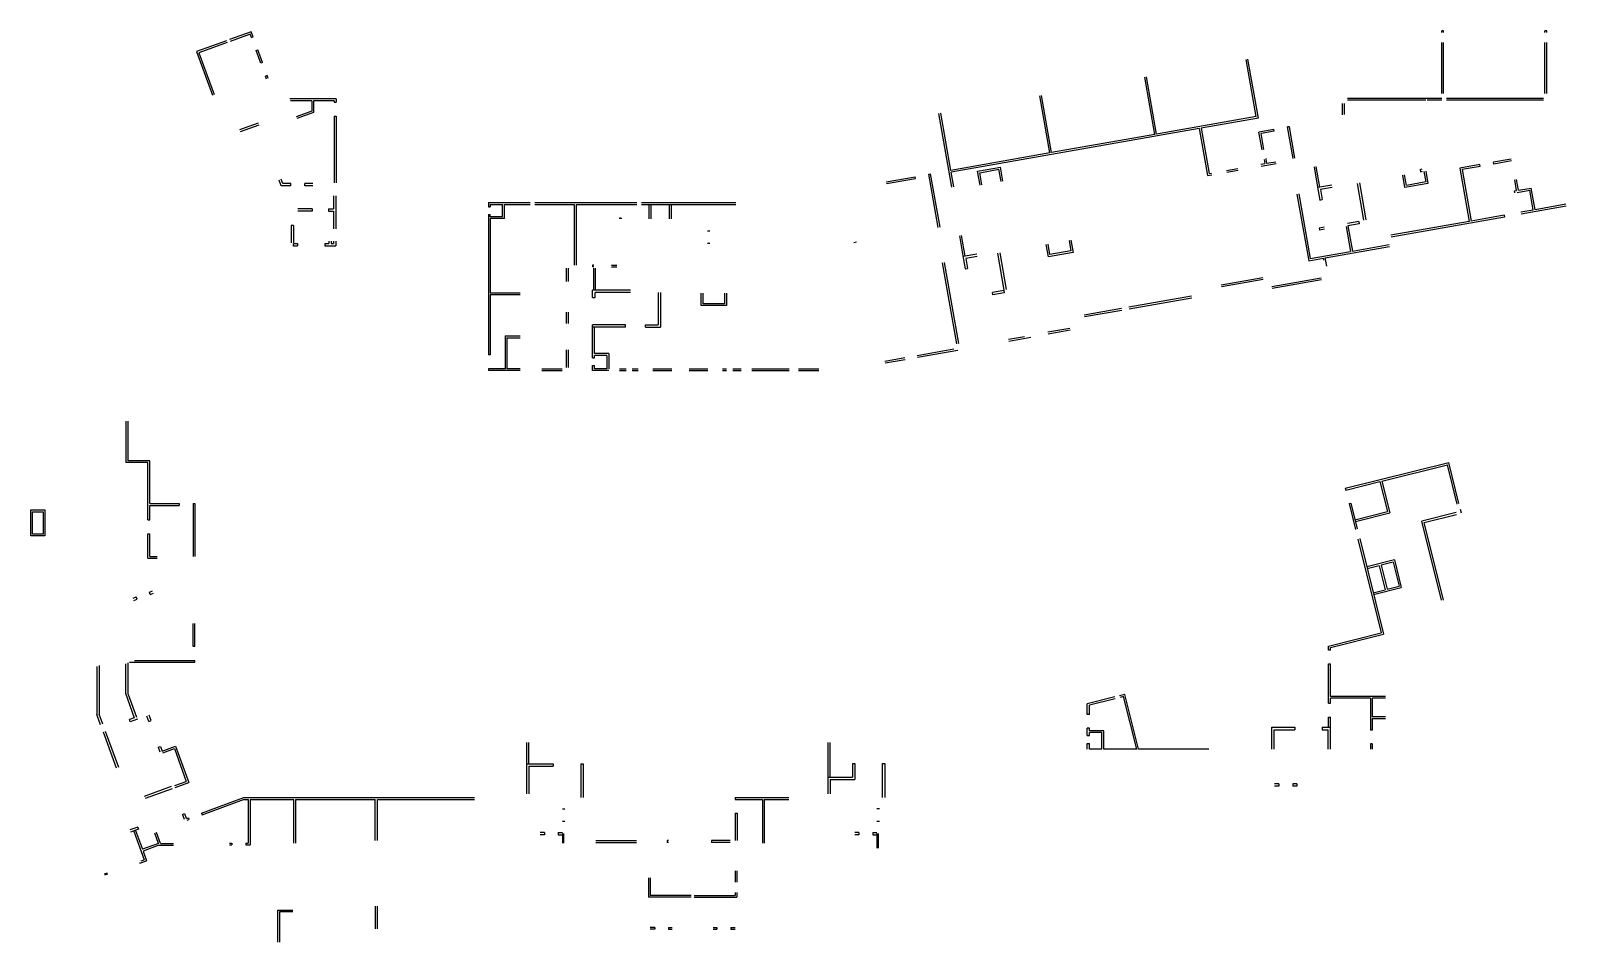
# Model space of a CAD drawing. Header units: metres. Extents: x -681087 to 1033303, y 74272 to 2630761.
# Drawn here: x 796978 to 920809, y 246342 to 319797 of the extents above; entities that cross this region are included whole.
import ezdxf

# ---------------------------------------------------------------- set-up
doc = ezdxf.new("R2010")
doc.units = ezdxf.units.M
for name, color, linetype in [('SKELETON_CLEAN', 7, 'Continuous'), ('SKELETON_ISOLATED', 1, 'Continuous'), ('SKELETON_ORIGINAL', 8, 'Continuous')]:
    doc.layers.add(name, color=color, linetype=linetype)

msp = doc.modelspace()

# ---------------------------------------------------------------- linework, layer by layer
at = {"layer": 'SKELETON_CLEAN'}
for p, q in [((814762, 319722), (812998, 319080)), ((814672, 319530), (813050, 318939)), ((814775, 319248), (814672, 319530)), ((814916, 319299), (814762, 319722)), ((910761, 319642), (910761, 319797)), ((910911, 319797), (910761, 319797)), ((910911, 319642), (910911, 319797)), ((919086, 319642), (919086, 319797)), ((919236, 319797), (919086, 319797)), ((919236, 319642), (919236, 319797)), ((812763, 318995), (810345, 318115)), ((812815, 318854), (810538, 318025)), ((814775, 319248), (814916, 319299)), ((815158, 318196), (815299, 318247)), ((815668, 317232), (815299, 318247)), ((810345, 318115), (811625, 314600)), ((810538, 318025), (811766, 314651)), ((815527, 317181), (815158, 318196)), ((815668, 317232), (815527, 317181)), ((895804, 312885), (894993, 317484)), ((895977, 312763), (895140, 317510)), ((816051, 316179), (815910, 316128)), ((815996, 315893), (815910, 316128)), ((816137, 315945), (816051, 316179)), ((887625, 311443), (886814, 316044)), ((887773, 311469), (886962, 316070)), ((879156, 309949), (878345, 314549)), ((879303, 309975), (878492, 314575)), ((821603, 314299), (817862, 314299)), ((819640, 314149), (817917, 314149)), ((819640, 313314), (818387, 312858)), ((819640, 314149), (819640, 313314)), ((821453, 314149), (819790, 314149)), ((819790, 314149), (819790, 313209)), ((821453, 314149), (821453, 314029)), ((821453, 314029), (821603, 314029)), ((821603, 314299), (821603, 314029)), ((819790, 313209), (818438, 312717)), ((821453, 312909), (821453, 307532)), ((821453, 312909), (821603, 312909)), ((821603, 312909), (821603, 307532)), ((870343, 313138), (870364, 313142)), ((871175, 308542), (870364, 313142)), ((895804, 312885), (887773, 311469)), ((895977, 312763), (891359, 311949)), ((898475, 312066), (898328, 312040)), ((898927, 309519), (898475, 312066)), ((891211, 311923), (871201, 308394)), ((887625, 311443), (879303, 309975)), ((891211, 311923), (891881, 308124)), ((891359, 311949), (892002, 308298)), ((897225, 311846), (896024, 311634)), ((897251, 311698), (896198, 311512)), ((896425, 310223), (896198, 311512)), ((897251, 311698), (897225, 311846)), ((898779, 309493), (898328, 312040)), ((879156, 309949), (871175, 308542)), ((871407, 307226), (871201, 308394)), ((873334, 308479), (875180, 308805)), ((873534, 307347), (873334, 308479)), ((873508, 308358), (875059, 308631)), ((873681, 307373), (873508, 308358)), ((875232, 307646), (875059, 308631)), ((875380, 307672), (875180, 308805)), ((896175, 309034), (896493, 309090)), ((896436, 309412), (896493, 309090)), ((896584, 309438), (896641, 309116)), ((896641, 309116), (897376, 309246)), ((900471, 308827), (900758, 307200)), ((909015, 308627), (909193, 308659)), ((909015, 308627), (909048, 308440)), ((909048, 308440), (909226, 308472)), ((909331, 308449), (909478, 307612)), ((909478, 308476), (909652, 307491)), ((913832, 309009), (912227, 308726)), ((912227, 308726), (912983, 304437)), ((913858, 308862), (912400, 308605)), ((912400, 308605), (913131, 304463)), ((913858, 308862), (913832, 309009)), ((916358, 309455), (914935, 309204)), ((914961, 309056), (914935, 309204)), ((916384, 309307), (914961, 309056)), ((817174, 307302), (817004, 307768)), ((817960, 307302), (817174, 307302)), ((817307, 307492), (817183, 307833)), ((817960, 307492), (817307, 307492)), ((817960, 307302), (817960, 307492)), ((819733, 307492), (819080, 307492)), ((819080, 307302), (819080, 307492)), ((819733, 307302), (819080, 307302)), ((865956, 307622), (868300, 308035)), ((865982, 307474), (868326, 307887)), ((868326, 307887), (868300, 308035)), ((869403, 308230), (869550, 308256)), ((870159, 303939), (869403, 308230)), ((870307, 303965), (869550, 308256)), ((891881, 308124), (892222, 308185)), ((892002, 308298), (892196, 308332)), ((900758, 307200), (900942, 306153)), ((901932, 307165), (900986, 306998)), ((907800, 307164), (907627, 308149)), ((907922, 307338), (907775, 308175)), ((909652, 307491), (907800, 307164)), ((909478, 307612), (907922, 307338)), ((916806, 306914), (916655, 307771)), ((916954, 306940), (916803, 307797)), ((916954, 306940), (917978, 307121)), ((918286, 305372), (917978, 307121)), ((821393, 306482), (821393, 305447)), ((833886, 305953), (833886, 305614)), ((833886, 305953), (837243, 305953)), ((899091, 306632), (900037, 301266)), ((899238, 306658), (900158, 301440)), ((900942, 306153), (901129, 306186)), ((900986, 306998), (901129, 306186)), ((916634, 306884), (916806, 306914)), ((916660, 306736), (916634, 306884)), ((916837, 306767), (917856, 306947)), ((918139, 305346), (917856, 306947)), ((819683, 305447), (818513, 305447)), ((819683, 305257), (818513, 305257)), ((819683, 305447), (819683, 305257)), ((821003, 305447), (821003, 305257)), ((821003, 305447), (821393, 305447)), ((821003, 305257), (821393, 305257)), ((821393, 305257), (821393, 303837)), ((833886, 305614), (834036, 305614)), ((833886, 304994), (833886, 293683)), ((833886, 304994), (834036, 304994)), ((834036, 305803), (835036, 305803)), ((834036, 305803), (834036, 305614)), ((834036, 304803), (834036, 304994)), ((835036, 304803), (834036, 304803)), ((834036, 304653), (834036, 298661)), ((835186, 304653), (834036, 304653)), ((835036, 304803), (835036, 305803)), ((835186, 305803), (837243, 305803)), ((835186, 304653), (835186, 305803)), ((837643, 305803), (840806, 305803)), ((840806, 305803), (840806, 300908)), ((840956, 305803), (845843, 305803)), ((840956, 305803), (840956, 300908)), ((844456, 304683), (844456, 304628)), ((844606, 304683), (844456, 304683)), ((844606, 304683), (844606, 304628)), ((915831, 304787), (906677, 303173)), ((915805, 304935), (913131, 304463)), ((915805, 304935), (915831, 304787)), ((918139, 305346), (917154, 305172)), ((920783, 305812), (918286, 305372)), ((817983, 304097), (817983, 302702)), ((818173, 304097), (817983, 304097)), ((818173, 304097), (818173, 302702)), ((901294, 303961), (900871, 303886)), ((900871, 303886), (900897, 303738)), ((901321, 303813), (900897, 303738)), ((903055, 304017), (903409, 302013)), ((904072, 304415), (903165, 304255)), ((903197, 304076), (903556, 302039)), ((904105, 304228), (903198, 304068)), ((904072, 304415), (904105, 304228)), ((912983, 304437), (906651, 303320)), ((818173, 302662), (818483, 302662)), ((818173, 302472), (818483, 302472)), ((818483, 302662), (818483, 302472)), ((820703, 302662), (820703, 302472)), ((820703, 302662), (821023, 302662)), ((820703, 302472), (821583, 302472)), ((821023, 302837), (821023, 302662)), ((821213, 302837), (821213, 302662)), ((821213, 302662), (821393, 302662)), ((821393, 302837), (821393, 302662)), ((821583, 302837), (821583, 302472)), ((871870, 303276), (872157, 301649)), ((879043, 301586), (878869, 302571)), ((879164, 301760), (879017, 302597)), ((880711, 302895), (880858, 302058)), ((880858, 302921), (881032, 301937)), ((901376, 301503), (906556, 302416)), ((903556, 302039), (906530, 302564)), ((872157, 301651), (872342, 300602)), ((873311, 301611), (872386, 301448)), ((872386, 301448), (872529, 300635)), ((881032, 301937), (879043, 301586)), ((880858, 302058), (879164, 301760)), ((900037, 301266), (901229, 301477)), ((900158, 301440), (903409, 302013)), ((901260, 301299), (901229, 301477)), ((901494, 300833), (901376, 301503)), ((842376, 300908), (842276, 300908)), ((842276, 300908), (842276, 300758)), ((842376, 300758), (842276, 300758)), ((872341, 300602), (872528, 300635)), ((836436, 298661), (834036, 298661)), ((836436, 298511), (834036, 298511)), ((834036, 298511), (834036, 293683)), ((842286, 298313), (842286, 298893)), ((845341, 298893), (842286, 298893)), ((842496, 298313), (842496, 298703)), ((845341, 298703), (842496, 298703)), ((847586, 298693), (847586, 296093)), ((847776, 298693), (847776, 295903)), ((851056, 297643), (851056, 298643)), ((851206, 297793), (851206, 298643)), ((852926, 298643), (852926, 297793)), ((853076, 298643), (853076, 297643)), ((875451, 298861), (874545, 298701)), ((874578, 298514), (874545, 298701)), ((875484, 298674), (874578, 298514)), ((875451, 298861), (875484, 298674)), ((842286, 298313), (842496, 298313)), ((853076, 297643), (851056, 297643)), ((852926, 297793), (851206, 297793)), ((844946, 296093), (842286, 296093)), ((842286, 293443), (842286, 296093)), ((844946, 295903), (844946, 296093)), ((846546, 296093), (847586, 296093)), ((846546, 295903), (846546, 296093)), ((835236, 295211), (836436, 295211)), ((835236, 295211), (835236, 292563)), ((835386, 295061), (835386, 292563)), ((835386, 295061), (836436, 295061)), ((844946, 295903), (842286, 295903)), ((842436, 293783), (842436, 295903)), ((846546, 295903), (847776, 295903)), ((834036, 293683), (833886, 293683)), ((843586, 293783), (842436, 293783)), ((842436, 293443), (842436, 293633)), ((843436, 293633), (842436, 293633)), ((843436, 293633), (843436, 292563)), ((843586, 293783), (843586, 292563)), ((833886, 292563), (833886, 292413)), ((835236, 292563), (833886, 292563)), ((836436, 292413), (833886, 292413)), ((836436, 292563), (835386, 292563)), ((842286, 293443), (842436, 293443)), ((842286, 292413), (842286, 292823)), ((842286, 292823), (842436, 292823)), ((843606, 292413), (842286, 292413)), ((842436, 292563), (842436, 292823)), ((843436, 292563), (842436, 292563)), ((843586, 292563), (843606, 292563)), ((804648, 288337), (804648, 284992)), ((804798, 288337), (804798, 285142)), ((806423, 284992), (804648, 284992)), ((806573, 285142), (804798, 285142)), ((806423, 280387), (806423, 284992)), ((806573, 281687), (806573, 285142)), ((902982, 282927), (911327, 285008)), ((905929, 283508), (911218, 284826)), ((912008, 281656), (911218, 284826)), ((912154, 281692), (911327, 285008)), ((902982, 282927), (903019, 282782)), ((903019, 282782), (905784, 283471)), ((905784, 283471), (906389, 281046)), ((905929, 283508), (906570, 280936)), ((796978, 279084), (796978, 281184)), ((796978, 281184), (798128, 281184)), ((798128, 281184), (798128, 279084)), ((806573, 281687), (808953, 281687)), ((806573, 280387), (806573, 281537)), ((806573, 281537), (808953, 281537)), ((808953, 281687), (808953, 281537)), ((810073, 281687), (810073, 277437)), ((810073, 281687), (810223, 281687)), ((810223, 281687), (810223, 277437)), ((903290, 281695), (903435, 281731)), ((903290, 281695), (903809, 279612)), ((903435, 281731), (903955, 279648)), ((797128, 279234), (797128, 281034)), ((797128, 281034), (797978, 281034)), ((797978, 281034), (797978, 279234)), ((806423, 280387), (806573, 280387)), ((903769, 280392), (906389, 281046)), ((903805, 280247), (906570, 280936)), ((911923, 280965), (909156, 280275)), ((910741, 273922), (909156, 280275)), ((909338, 280166), (911959, 280819)), ((910895, 273922), (909338, 280166)), ((798128, 279084), (796978, 279084)), ((797978, 279234), (797128, 279234)), ((806423, 277287), (806423, 279267)), ((806423, 279267), (806573, 279267)), ((806573, 277437), (806573, 279267)), ((904003, 278835), (905890, 271267)), ((904148, 278872), (906071, 271158)), ((806573, 277437), (807163, 277437)), ((806423, 277287), (807163, 277287)), ((906948, 277149), (904716, 276592)), ((905723, 276689), (904753, 276447)), ((905723, 276689), (906207, 274748)), ((906839, 276967), (905869, 276725)), ((905869, 276725), (906352, 274785)), ((906839, 276967), (907323, 275026)), ((906948, 277149), (907505, 274917)), ((905273, 274361), (907505, 274917)), ((906352, 274785), (907323, 275026)), ((805232, 274075), (805495, 274170)), ((805297, 273896), (805560, 273992)), ((805560, 273992), (805495, 274170)), ((806548, 274553), (806811, 274649)), ((806613, 274375), (806548, 274553)), ((806613, 274375), (806876, 274471)), ((905237, 274506), (906207, 274748)), ((810073, 270174), (810073, 272037)), ((810223, 270174), (810223, 272037)), ((901633, 270206), (905890, 271267)), ((810223, 270174), (810073, 270174)), ((901633, 269886), (901633, 270206)), ((901783, 270088), (906071, 271158)), ((901783, 269886), (901783, 270088)), ((804611, 268783), (804611, 266411)), ((804821, 268859), (804821, 266389)), ((804944, 268904), (810222, 268904)), ((805357, 269054), (810222, 269054)), ((810222, 268904), (810222, 269054)), ((901783, 269886), (901633, 269886)), ((901633, 265611), (901633, 268766)), ((901633, 268766), (901783, 268766)), ((901783, 266152), (901783, 268766)), ((802308, 268573), (802308, 264684)), ((802498, 268642), (802498, 264717)), ((804611, 266411), (805333, 264427)), ((804821, 266389), (805511, 264492)), ((885222, 266320), (884786, 266211)), ((886322, 261912), (885222, 266320)), ((884398, 266115), (882173, 265560)), ((882173, 264702), (882173, 265560)), ((884434, 265969), (882363, 265453)), ((882363, 264702), (882363, 265453)), ((885113, 266138), (884822, 266066)), ((886167, 261912), (885113, 266138)), ((901633, 265611), (901783, 265611)), ((906233, 266152), (901783, 266152)), ((905013, 266002), (901783, 266002)), ((901783, 265611), (901783, 266002)), ((905013, 266002), (905013, 263442)), ((905163, 266002), (905163, 264499)), ((906233, 266002), (905163, 266002)), ((802611, 263851), (802308, 264684)), ((802789, 263916), (802498, 264717)), ((805333, 264427), (804940, 264284)), ((805005, 264106), (804940, 264284)), ((805576, 264314), (805005, 264106)), ((806501, 264142), (806344, 264572)), ((806501, 264142), (806679, 264207)), ((806679, 264207), (806523, 264637)), ((882363, 264702), (882173, 264702)), ((901633, 263662), (901633, 264491)), ((901633, 264491), (901783, 264491)), ((901783, 263662), (901783, 264491)), ((906233, 264499), (905163, 264499)), ((905163, 264349), (905163, 263442)), ((906233, 264349), (905163, 264349)), ((882173, 262992), (882173, 263582)), ((882363, 263582), (882173, 263582)), ((882173, 262992), (882363, 262992)), ((882363, 263392), (882363, 263582)), ((883513, 263392), (882363, 263392)), ((883363, 263242), (882363, 263242)), ((882363, 262992), (882363, 263242)), ((883363, 261912), (883363, 263242)), ((883513, 261912), (883513, 263392)), ((897073, 261912), (897073, 263662)), ((897073, 263662), (898913, 263662)), ((897263, 261912), (897263, 263472)), ((897263, 263472), (898913, 263472)), ((898913, 263662), (898913, 263472)), ((901133, 263662), (901133, 263472)), ((901133, 263662), (901783, 263662)), ((901133, 263472), (901593, 263472)), ((901593, 261912), (901593, 263472)), ((901783, 261912), (901783, 263662)), ((905163, 263442), (905013, 263442)), ((807260, 262056), (807439, 262121)), ((807260, 262056), (807398, 261678)), ((807439, 262121), (807576, 261743)), ((807576, 261743), (808657, 262136)), ((807628, 261602), (808567, 261944)), ((808567, 261944), (809527, 259308)), ((808657, 262136), (809719, 259218)), ((836963, 262453), (836963, 260733)), ((861263, 262453), (861263, 259657)), ((882173, 261912), (882173, 262372)), ((882173, 262372), (882363, 262372)), ((882363, 261912), (882363, 262372)), ((883363, 261912), (882363, 261912)), ((886167, 261912), (883513, 261912)), ((891973, 261912), (886322, 261912)), ((905013, 262322), (905013, 261902)), ((905163, 262322), (905013, 262322)), ((905163, 262322), (905163, 261902)), ((836963, 260733), (836963, 258307)), ((836963, 260733), (839113, 260733)), ((837153, 260543), (839113, 260543)), ((837153, 260543), (837153, 258307)), ((839113, 260733), (839113, 260543)), ((841333, 260733), (841523, 260733)), ((841333, 260733), (841333, 258007)), ((841523, 260733), (841523, 258007)), ((863243, 260753), (863433, 260753)), ((863243, 260753), (863243, 259657)), ((863433, 260753), (863433, 259467)), ((865653, 260753), (865843, 260753)), ((865653, 260753), (865653, 258004)), ((865843, 260753), (865843, 258004)), ((808587, 258966), (809527, 259308)), ((808638, 258825), (809719, 259218)), ((861263, 259657), (861263, 258307)), ((861263, 259657), (863243, 259657)), ((861453, 259467), (861453, 258307)), ((861453, 259467), (863433, 259467)), ((897624, 258912), (897283, 258912)), ((897624, 259112), (897284, 259112)), ((897624, 259112), (897624, 258912)), ((899083, 259112), (898744, 259112)), ((898744, 259112), (898744, 258912)), ((899083, 258912), (898744, 258912)), ((899083, 259112), (899083, 258912)), ((810742, 256757), (814173, 258007)), ((810793, 256617), (814145, 257837)), ((814145, 257837), (814523, 257837)), ((814173, 258007), (832753, 258007)), ((814523, 257837), (814523, 254337)), ((814673, 257857), (814673, 254187)), ((814673, 257857), (818203, 257857)), ((818203, 254337), (818203, 257857)), ((818353, 254337), (818353, 257857)), ((818353, 257857), (824753, 257857)), ((824753, 254537), (824753, 257857)), ((824943, 254537), (824943, 257857)), ((824943, 257857), (832753, 257857)), ((853793, 258007), (858113, 258007)), ((853793, 258007), (853793, 257857)), ((853793, 257857), (855983, 257857)), ((809206, 256648), (809385, 256713)), ((809206, 256648), (809343, 256272)), ((809385, 256713), (809522, 256337)), ((809548, 256323), (809689, 256374)), ((809689, 256374), (809740, 256233)), ((810742, 256757), (810793, 256617)), ((853793, 256737), (853943, 256737)), ((853793, 256737), (853793, 254537)), ((853943, 256737), (853943, 254537)), ((805611, 255621), (804972, 255389)), ((805676, 255443), (805037, 255210)), ((805290, 255302), (806133, 252989)), ((805431, 255354), (805985, 253832)), ((805611, 255621), (805676, 255443)), ((807283, 254304), (806977, 255145)), ((807443, 254304), (807118, 255196)), ((809599, 256182), (809740, 256233)), ((838403, 255184), (838063, 255184)), ((838403, 255184), (838403, 254994)), ((839523, 255184), (839523, 254994)), ((839523, 255184), (839863, 255184)), ((863763, 255184), (863423, 255184)), ((863763, 255184), (863763, 254994)), ((864883, 255184), (864883, 254994)), ((864883, 255184), (865223, 255184)), ((807283, 254304), (805985, 253832)), ((807309, 254154), (806037, 253691)), ((807309, 254154), (808483, 254154)), ((807443, 254304), (808483, 254304)), ((812998, 254337), (813200, 254337)), ((812998, 254187), (813200, 254187)), ((813200, 254337), (813200, 254187)), ((814320, 254337), (814320, 254187)), ((814320, 254337), (814523, 254337)), ((814320, 254187), (814673, 254187)), ((838403, 254994), (838063, 254994)), ((839523, 254994), (839863, 254994)), ((848413, 254537), (848313, 254537)), ((848313, 254537), (848313, 254387)), ((848413, 254387), (848313, 254387)), ((853373, 254537), (851883, 254537)), ((851883, 254537), (851883, 254387)), ((853373, 254387), (851883, 254387)), ((863763, 254994), (863423, 254994)), ((864883, 254994), (865223, 254994)), ((805765, 252772), (805790, 252704)), ((805790, 252704), (806325, 252899)), ((805879, 252896), (806133, 252989)), ((806037, 253691), (806325, 252899)), ((846793, 251522), (846793, 249967)), ((846943, 251522), (846943, 250117)), ((853783, 250362), (853783, 250117)), ((853933, 250362), (853933, 249967)), ((816903, 246342), (816903, 248922)), ((816903, 248922), (818103, 248922)), ((850238, 249967), (846793, 249967)), ((850238, 250117), (846943, 250117)), ((850488, 250117), (853783, 250117)), ((850488, 249967), (853933, 249967)), ((818103, 248787), (817053, 248787)), ((817053, 248787), (817053, 246342)), ((847298, 247542), (846943, 247542)), ((847298, 247392), (846943, 247392)), ((847298, 247542), (847298, 247392)), ((848418, 247542), (848713, 247542)), ((848418, 247542), (848418, 247392)), ((848418, 247392), (848713, 247392)), ((852013, 247542), (852308, 247542)), ((852013, 247392), (852308, 247392)), ((852308, 247542), (852308, 247392)), ((853428, 247542), (853783, 247542)), ((853428, 247542), (853428, 247392)), ((853428, 247392), (853783, 247392))]:
    msp.add_line(p, q, dxfattribs=at)
at = {"layer": 'SKELETON_ISOLATED'}
for p, q in [((910761, 314742), (910761, 318842)), ((910911, 314742), (910911, 318842)), ((919086, 314742), (919086, 318842)), ((919236, 314742), (919236, 318842)), ((902761, 313008), (902761, 313942)), ((902911, 313034), (902911, 313942)), ((910761, 314342), (903161, 314342)), ((909474, 314192), (903161, 314192)), ((910761, 314192), (909588, 314192)), ((918961, 314342), (911161, 314342)), ((918961, 314192), (911161, 314192)), ((815311, 312361), (813812, 311815)), ((815376, 312182), (813877, 311637)), ((871260, 307200), (870216, 313116)), ((895837, 312698), (895833, 312717)), ((896278, 310197), (896028, 311614)), ((893407, 308546), (894313, 308706)), ((893433, 308398), (894339, 308558)), ((896201, 308886), (897402, 309098)), ((896570, 309519), (896572, 309508)), ((900619, 308853), (900914, 307179)), ((901899, 307352), (900766, 307153)), ((903944, 307500), (904469, 304520)), ((904131, 307533), (904656, 304553)), ((821583, 306482), (821583, 303837)), ((837643, 305953), (845843, 305953)), ((846243, 305953), (853843, 305953)), ((846239, 305803), (853843, 305803)), ((846826, 305803), (846826, 304628)), ((846976, 305803), (846976, 304628)), ((848476, 305803), (848476, 304628)), ((848626, 305803), (848626, 304628)), ((920809, 305665), (917180, 305025)), ((851746, 303651), (851546, 303651)), ((818173, 302447), (818173, 302637)), ((851746, 302651), (851546, 302651)), ((863351, 302738), (863576, 302778)), ((872018, 303302), (872313, 301628)), ((870490, 301083), (871641, 294554)), ((870638, 301109), (871789, 294580)), ((873278, 301798), (872165, 301602)), ((874940, 301878), (875465, 298899)), ((875127, 301911), (875652, 298932)), ((840171, 300658), (840171, 299593)), ((840321, 300658), (840321, 299593)), ((842376, 298893), (842376, 300658)), ((842526, 298893), (842526, 300658)), ((843826, 300908), (844246, 300908)), ((843826, 300758), (844246, 300758)), ((892986, 299333), (896334, 299923)), ((893012, 299185), (896360, 299775)), ((897073, 299190), (901051, 299892)), ((897099, 299043), (901077, 299744)), ((884938, 297406), (881934, 296876)), ((884964, 297258), (881960, 296729)), ((890591, 298403), (885529, 297510)), ((890617, 298255), (885555, 297362)), ((840171, 297113), (840171, 296193)), ((840321, 297113), (840321, 296193)), ((875819, 294935), (877128, 295166)), ((875845, 294787), (877637, 295103)), ((880782, 295810), (878990, 295494)), ((880808, 295662), (879016, 295346)), ((840171, 294093), (840171, 292663)), ((840321, 294093), (840321, 292663)), ((868452, 293636), (871417, 294159)), ((868478, 293488), (871748, 294065)), ((838206, 292563), (839826, 292563)), ((838206, 292413), (839826, 292413)), ((844456, 292563), (844993, 292563)), ((844456, 292413), (844993, 292413)), ((845493, 292563), (845976, 292563)), ((845493, 292413), (845976, 292413)), ((847146, 292563), (848666, 292563)), ((847146, 292413), (848666, 292413)), ((850066, 292563), (851586, 292563)), ((850066, 292413), (851586, 292413)), ((852756, 292563), (853093, 292563)), ((852756, 292413), (853093, 292413)), ((853593, 292563), (854276, 292563)), ((853593, 292413), (854276, 292413)), ((855126, 292563), (858146, 292563)), ((855126, 292413), (858146, 292413)), ((858906, 292563), (860526, 292563)), ((858906, 292413), (860526, 292413)), ((865862, 293179), (867458, 293461)), ((865888, 293032), (867484, 293313)), ((912347, 280916), (912272, 281218)), ((802816, 263288), (803869, 260393)), ((802994, 263353), (804048, 260458)), ((837113, 262453), (837113, 260733)), ((861413, 262453), (861413, 259657)), ((806158, 258124), (808338, 258918)), ((806223, 257946), (808403, 258739)), ((855983, 257837), (855983, 254337)), ((856133, 257857), (858113, 257857)), ((856133, 257837), (856133, 254337)), ((840063, 257079), (839863, 257079)), ((865423, 257082), (865223, 257082)), ((840063, 256079), (839863, 256079)), ((839863, 255107), (839863, 254337)), ((839953, 255107), (839953, 254337)), ((865423, 256082), (865223, 256082)), ((865223, 255107), (865223, 253937)), ((865313, 255107), (865313, 253937)), ((842563, 254537), (845833, 254537)), ((842563, 254387), (845833, 254387)), ((803131, 251909), (802901, 251826)), ((803162, 251825), (802932, 251741)), ((853783, 252092), (853783, 251172)), ((853933, 252092), (853933, 251172)), ((824753, 249257), (824753, 247437)), ((824903, 249257), (824903, 247437))]:
    msp.add_line(p, q, dxfattribs=at)
at = {"layer": 'SKELETON_ORIGINAL'}
for p, q in [((814762, 319722), (812998, 319080)), ((814672, 319530), (813050, 318939)), ((814775, 319248), (814672, 319530)), ((814916, 319299), (814762, 319722)), ((910761, 319642), (910761, 319797)), ((910911, 319797), (910761, 319797)), ((910911, 319642), (910911, 319797)), ((919086, 319642), (919086, 319797)), ((919236, 319797), (919086, 319797)), ((919236, 319642), (919236, 319797)), ((812763, 318995), (810345, 318115)), ((812815, 318854), (810538, 318025)), ((814775, 319248), (814916, 319299)), ((815158, 318196), (815299, 318247)), ((815668, 317232), (815299, 318247)), ((910761, 314742), (910761, 318842)), ((910911, 314742), (910911, 318842)), ((919086, 314742), (919086, 318842)), ((919236, 314742), (919236, 318842)), ((810345, 318115), (811625, 314600)), ((810538, 318025), (811766, 314651)), ((815527, 317181), (815158, 318196)), ((815668, 317232), (815527, 317181)), ((895804, 312885), (894993, 317484)), ((895977, 312763), (895140, 317510)), ((816051, 316179), (815910, 316128)), ((815996, 315893), (815910, 316128)), ((816137, 315945), (816051, 316179)), ((887625, 311443), (886814, 316044)), ((887773, 311469), (886962, 316070)), ((879156, 309949), (878345, 314549)), ((879303, 309975), (878492, 314575)), ((821603, 314299), (817862, 314299)), ((819640, 314149), (817917, 314149)), ((819640, 313314), (818387, 312858)), ((819640, 314149), (819640, 313314)), ((821453, 314149), (819790, 314149)), ((819790, 314149), (819790, 313209)), ((821453, 314149), (821453, 314029)), ((821453, 314029), (821603, 314029)), ((821603, 314299), (821603, 314029)), ((902761, 313008), (902761, 313942)), ((902911, 313034), (902911, 313942)), ((910761, 314342), (903161, 314342)), ((909474, 314192), (903161, 314192)), ((910761, 314192), (909588, 314192)), ((918961, 314342), (911161, 314342)), ((918961, 314192), (911161, 314192)), ((815311, 312361), (813812, 311815)), ((815376, 312182), (813877, 311637)), ((819790, 313209), (818438, 312717)), ((821453, 312909), (821453, 307532)), ((821453, 312909), (821603, 312909)), ((821603, 312909), (821603, 307532)), ((871260, 307200), (870216, 313116)), ((870343, 313138), (870364, 313142)), ((871175, 308542), (870364, 313142)), ((895804, 312885), (887773, 311469)), ((895977, 312763), (891359, 311949)), ((895837, 312698), (895833, 312717)), ((898475, 312066), (898328, 312040)), ((898927, 309519), (898475, 312066)), ((891211, 311923), (871201, 308394)), ((887625, 311443), (879303, 309975)), ((891211, 311923), (891881, 308124)), ((891359, 311949), (892002, 308298)), ((897225, 311846), (896024, 311634)), ((896278, 310197), (896028, 311614)), ((897251, 311698), (896198, 311512)), ((896425, 310223), (896198, 311512)), ((897251, 311698), (897225, 311846)), ((898779, 309493), (898328, 312040)), ((879156, 309949), (871175, 308542)), ((871407, 307226), (871201, 308394)), ((873334, 308479), (875180, 308805)), ((873534, 307347), (873334, 308479)), ((873508, 308358), (875059, 308631)), ((873681, 307373), (873508, 308358)), ((875232, 307646), (875059, 308631)), ((875380, 307672), (875180, 308805)), ((893407, 308546), (894313, 308706)), ((893433, 308398), (894339, 308558)), ((896175, 309034), (896493, 309090)), ((896201, 308886), (897402, 309098)), ((896436, 309412), (896493, 309090)), ((896570, 309519), (896572, 309508)), ((896584, 309438), (896641, 309116)), ((896641, 309116), (897376, 309246)), ((900471, 308827), (900758, 307200)), ((900619, 308853), (900914, 307179)), ((909015, 308627), (909193, 308659)), ((909015, 308627), (909048, 308440)), ((909048, 308440), (909226, 308472)), ((909331, 308449), (909478, 307612)), ((909478, 308476), (909652, 307491)), ((913832, 309009), (912227, 308726)), ((912227, 308726), (912983, 304437)), ((913858, 308862), (912400, 308605)), ((912400, 308605), (913131, 304463)), ((913858, 308862), (913832, 309009)), ((916358, 309455), (914935, 309204)), ((914961, 309056), (914935, 309204)), ((916384, 309307), (914961, 309056)), ((817174, 307302), (817004, 307768)), ((817960, 307302), (817174, 307302)), ((817307, 307492), (817183, 307833)), ((817960, 307492), (817307, 307492)), ((817960, 307302), (817960, 307492)), ((819733, 307492), (819080, 307492)), ((819080, 307302), (819080, 307492)), ((819733, 307302), (819080, 307302)), ((865956, 307622), (868300, 308035)), ((865982, 307474), (868326, 307887)), ((868326, 307887), (868300, 308035)), ((869403, 308230), (869550, 308256)), ((870159, 303939), (869403, 308230)), ((870307, 303965), (869550, 308256)), ((891881, 308124), (892222, 308185)), ((892002, 308298), (892196, 308332)), ((900758, 307200), (900942, 306153)), ((901899, 307352), (900766, 307153)), ((901932, 307165), (900986, 306998)), ((903944, 307500), (904469, 304520)), ((904131, 307533), (904656, 304553)), ((907800, 307164), (907627, 308149)), ((907922, 307338), (907775, 308175)), ((909652, 307491), (907800, 307164)), ((909478, 307612), (907922, 307338)), ((916806, 306914), (916655, 307771)), ((916954, 306940), (916803, 307797)), ((916954, 306940), (917978, 307121)), ((918286, 305372), (917978, 307121)), ((821393, 306482), (821393, 305447)), ((821583, 306482), (821583, 303837)), ((833886, 305953), (833886, 305614)), ((833886, 305953), (837243, 305953)), ((837643, 305953), (845843, 305953)), ((846243, 305953), (853843, 305953)), ((899091, 306632), (900037, 301266)), ((899238, 306658), (900158, 301440)), ((900942, 306153), (901129, 306186)), ((900986, 306998), (901129, 306186)), ((916634, 306884), (916806, 306914)), ((916660, 306736), (916634, 306884)), ((916837, 306767), (917856, 306947)), ((918139, 305346), (917856, 306947)), ((819683, 305447), (818513, 305447)), ((819683, 305257), (818513, 305257)), ((819683, 305447), (819683, 305257)), ((821003, 305447), (821003, 305257)), ((821003, 305447), (821393, 305447)), ((821003, 305257), (821393, 305257)), ((821393, 305257), (821393, 303837)), ((833886, 305614), (834036, 305614)), ((833886, 304994), (833886, 293683)), ((833886, 304994), (834036, 304994)), ((834036, 305803), (835036, 305803)), ((834036, 305803), (834036, 305614)), ((834036, 305803), (835036, 305803)), ((834036, 305803), (834036, 305614)), ((834036, 304803), (834036, 304994)), ((835036, 304803), (834036, 304803)), ((834036, 304653), (834036, 298661)), ((835186, 304653), (834036, 304653)), ((835036, 304803), (835036, 305803)), ((835186, 305803), (837243, 305803)), ((835186, 304653), (835186, 305803)), ((837643, 305803), (840806, 305803)), ((840806, 305803), (840806, 300908)), ((840956, 305803), (845843, 305803)), ((840956, 305803), (840956, 300908)), ((844456, 304683), (844456, 304628)), ((844606, 304683), (844456, 304683)), ((844606, 304683), (844606, 304628)), ((846239, 305803), (853843, 305803)), ((846826, 305803), (846826, 304628)), ((846976, 305803), (846976, 304628)), ((848476, 305803), (848476, 304628)), ((848626, 305803), (848626, 304628)), ((915831, 304787), (906677, 303173)), ((915805, 304935), (913131, 304463)), ((915805, 304935), (915831, 304787)), ((918139, 305346), (917154, 305172)), ((920809, 305665), (917180, 305025)), ((920783, 305812), (918286, 305372)), ((817983, 304097), (817983, 302702)), ((818173, 304097), (817983, 304097)), ((818173, 304097), (818173, 302702)), ((851746, 303651), (851546, 303651)), ((901294, 303961), (900871, 303886)), ((900871, 303886), (900897, 303738)), ((901321, 303813), (900897, 303738)), ((903055, 304017), (903409, 302013)), ((904072, 304415), (903165, 304255)), ((903197, 304076), (903556, 302039)), ((904105, 304228), (903198, 304068)), ((904072, 304415), (904105, 304228)), ((912983, 304437), (906651, 303320)), ((818173, 302662), (818483, 302662)), ((818173, 302447), (818173, 302637)), ((818173, 302472), (818483, 302472)), ((818483, 302662), (818483, 302472)), ((820703, 302662), (820703, 302472)), ((820703, 302662), (821023, 302662)), ((820703, 302472), (821583, 302472)), ((821023, 302837), (821023, 302662)), ((821213, 302837), (821213, 302662)), ((821213, 302662), (821393, 302662)), ((821393, 302837), (821393, 302662)), ((821583, 302837), (821583, 302472)), ((851746, 302651), (851546, 302651)), ((863351, 302738), (863576, 302778)), ((871870, 303276), (872157, 301649)), ((872018, 303302), (872313, 301628)), ((879043, 301586), (878869, 302571)), ((879164, 301760), (879017, 302597)), ((880711, 302895), (880858, 302058)), ((880858, 302921), (881032, 301937)), ((901376, 301503), (906556, 302416)), ((903556, 302039), (906530, 302564)), ((870490, 301083), (871641, 294554)), ((870638, 301109), (871789, 294580)), ((872157, 301651), (872342, 300602)), ((873278, 301798), (872165, 301602)), ((873311, 301611), (872386, 301448)), ((872386, 301448), (872529, 300635)), ((874940, 301878), (875465, 298899)), ((875127, 301911), (875652, 298932)), ((881032, 301937), (879043, 301586)), ((880858, 302058), (879164, 301760)), ((900037, 301266), (901229, 301477)), ((900158, 301440), (903409, 302013)), ((901260, 301299), (901229, 301477)), ((901494, 300833), (901376, 301503)), ((840171, 300658), (840171, 299593)), ((840321, 300658), (840321, 299593)), ((842376, 300908), (842276, 300908)), ((842276, 300908), (842276, 300758)), ((842376, 300758), (842276, 300758)), ((842376, 298893), (842376, 300658)), ((842526, 298893), (842526, 300658)), ((843826, 300908), (844246, 300908)), ((843826, 300758), (844246, 300758)), ((872341, 300602), (872528, 300635)), ((892986, 299333), (896334, 299923)), ((893012, 299185), (896360, 299775)), ((897073, 299190), (901051, 299892)), ((897099, 299043), (901077, 299744)), ((836436, 298661), (834036, 298661)), ((836436, 298511), (834036, 298511)), ((834036, 298511), (834036, 293683)), ((842286, 298313), (842286, 298893)), ((845341, 298893), (842286, 298893)), ((842496, 298313), (842496, 298703)), ((845341, 298703), (842496, 298703)), ((847586, 298693), (847586, 296093)), ((847776, 298693), (847776, 295903)), ((851056, 297643), (851056, 298643)), ((851206, 297793), (851206, 298643)), ((852926, 298643), (852926, 297793)), ((853076, 298643), (853076, 297643)), ((875451, 298861), (874545, 298701)), ((874578, 298514), (874545, 298701)), ((875484, 298674), (874578, 298514)), ((875451, 298861), (875484, 298674)), ((842286, 298313), (842496, 298313)), ((853076, 297643), (851056, 297643)), ((852926, 297793), (851206, 297793)), ((884938, 297406), (881934, 296876)), ((884964, 297258), (881960, 296729)), ((890591, 298403), (885529, 297510)), ((890617, 298255), (885555, 297362)), ((840171, 297113), (840171, 296193)), ((840321, 297113), (840321, 296193)), ((844946, 296093), (842286, 296093)), ((842286, 293443), (842286, 296093)), ((844946, 295903), (844946, 296093)), ((846546, 296093), (847586, 296093)), ((846546, 295903), (846546, 296093)), ((835236, 295211), (836436, 295211)), ((835236, 295211), (835236, 292563)), ((835386, 295061), (835386, 292563)), ((835386, 295061), (836436, 295061)), ((844946, 295903), (842286, 295903)), ((842436, 293783), (842436, 295903)), ((846546, 295903), (847776, 295903)), ((875819, 294935), (877128, 295166)), ((875845, 294787), (877637, 295103)), ((880782, 295810), (878990, 295494)), ((880808, 295662), (879016, 295346)), ((834036, 293683), (833886, 293683)), ((840171, 294093), (840171, 292663)), ((840321, 294093), (840321, 292663)), ((843586, 293783), (842436, 293783)), ((842436, 293443), (842436, 293633)), ((843436, 293633), (842436, 293633)), ((843436, 293633), (843436, 292563)), ((843586, 293783), (843586, 292563)), ((868452, 293636), (871417, 294159)), ((868478, 293488), (871748, 294065)), ((833886, 292563), (833886, 292413)), ((835236, 292563), (833886, 292563)), ((836436, 292413), (833886, 292413)), ((836436, 292563), (835386, 292563)), ((838206, 292563), (839826, 292563)), ((838206, 292413), (839826, 292413)), ((842286, 293443), (842436, 293443)), ((842286, 292413), (842286, 292823)), ((842286, 292823), (842436, 292823)), ((843606, 292413), (842286, 292413)), ((842436, 292563), (842436, 292823)), ((843436, 292563), (842436, 292563)), ((843586, 292563), (843606, 292563)), ((844456, 292563), (844993, 292563)), ((844456, 292413), (844993, 292413)), ((845493, 292563), (845976, 292563)), ((845493, 292413), (845976, 292413)), ((847146, 292563), (848666, 292563)), ((847146, 292413), (848666, 292413)), ((850066, 292563), (851586, 292563)), ((850066, 292413), (851586, 292413)), ((852756, 292563), (853093, 292563)), ((852756, 292413), (853093, 292413)), ((853593, 292563), (854276, 292563)), ((853593, 292413), (854276, 292413)), ((855126, 292563), (858146, 292563)), ((855126, 292413), (858146, 292413)), ((858906, 292563), (860526, 292563)), ((858906, 292413), (860526, 292413)), ((865862, 293179), (867458, 293461)), ((865888, 293032), (867484, 293313)), ((804648, 288337), (804648, 284992)), ((804798, 288337), (804798, 285142)), ((806423, 284992), (804648, 284992)), ((806573, 285142), (804798, 285142)), ((806423, 280387), (806423, 284992)), ((806573, 281687), (806573, 285142)), ((902982, 282927), (911327, 285008)), ((905929, 283508), (911218, 284826)), ((912008, 281656), (911218, 284826)), ((912154, 281692), (911327, 285008)), ((902982, 282927), (903019, 282782)), ((903019, 282782), (905784, 283471)), ((905784, 283471), (906389, 281046)), ((905929, 283508), (906570, 280936)), ((796978, 279084), (796978, 281184)), ((796978, 281184), (798128, 281184)), ((798128, 281184), (798128, 279084)), ((806573, 281687), (808953, 281687)), ((806573, 280387), (806573, 281537)), ((806573, 281537), (808953, 281537)), ((808953, 281687), (808953, 281537)), ((810073, 281687), (810073, 277437)), ((810073, 281687), (810223, 281687)), ((810223, 281687), (810223, 277437)), ((903290, 281695), (903435, 281731)), ((903290, 281695), (903809, 279612)), ((903435, 281731), (903955, 279648)), ((912347, 280916), (912272, 281218)), ((797128, 279234), (797128, 281034)), ((797128, 281034), (797978, 281034)), ((797978, 281034), (797978, 279234)), ((806423, 280387), (806573, 280387)), ((903769, 280392), (906389, 281046)), ((903805, 280247), (906570, 280936)), ((911923, 280965), (909156, 280275)), ((910741, 273922), (909156, 280275)), ((909338, 280166), (911959, 280819)), ((910895, 273922), (909338, 280166)), ((798128, 279084), (796978, 279084)), ((797978, 279234), (797128, 279234)), ((806423, 277287), (806423, 279267)), ((806423, 279267), (806573, 279267)), ((806573, 277437), (806573, 279267)), ((904003, 278835), (905890, 271267)), ((904148, 278872), (906071, 271158)), ((806573, 277437), (807163, 277437)), ((806423, 277287), (807163, 277287)), ((906948, 277149), (904716, 276592)), ((905723, 276689), (904753, 276447)), ((905723, 276689), (906207, 274748)), ((906839, 276967), (905869, 276725)), ((905869, 276725), (906352, 274785)), ((906839, 276967), (907323, 275026)), ((906948, 277149), (907505, 274917)), ((905273, 274361), (907505, 274917)), ((906352, 274785), (907323, 275026)), ((805232, 274075), (805495, 274170)), ((805297, 273896), (805560, 273992)), ((805560, 273992), (805495, 274170)), ((806548, 274553), (806811, 274649)), ((806613, 274375), (806548, 274553)), ((806613, 274375), (806876, 274471)), ((905237, 274506), (906207, 274748)), ((810073, 270174), (810073, 272037)), ((810223, 270174), (810223, 272037)), ((901633, 270206), (905890, 271267)), ((810223, 270174), (810073, 270174)), ((901633, 269886), (901633, 270206)), ((901783, 270088), (906071, 271158)), ((901783, 269886), (901783, 270088)), ((804611, 268783), (804611, 266411)), ((804821, 268859), (804821, 266389)), ((804944, 268904), (810222, 268904)), ((805357, 269054), (810222, 269054)), ((810222, 268904), (810222, 269054)), ((901783, 269886), (901633, 269886)), ((901633, 265611), (901633, 268766)), ((901633, 268766), (901783, 268766)), ((901783, 266152), (901783, 268766)), ((802308, 268573), (802308, 264684)), ((802498, 268642), (802498, 264717)), ((804611, 266411), (805333, 264427)), ((804821, 266389), (805511, 264492)), ((885222, 266320), (884786, 266211)), ((886322, 261912), (885222, 266320)), ((884398, 266115), (882173, 265560)), ((882173, 264702), (882173, 265560)), ((884434, 265969), (882363, 265453)), ((882363, 264702), (882363, 265453)), ((885113, 266138), (884822, 266066)), ((886167, 261912), (885113, 266138)), ((901633, 265611), (901783, 265611)), ((906233, 266152), (901783, 266152)), ((905013, 266002), (901783, 266002)), ((901783, 265611), (901783, 266002)), ((905013, 266002), (905013, 263442)), ((905163, 266002), (905163, 264499)), ((906233, 266002), (905163, 266002)), ((802611, 263851), (802308, 264684)), ((802789, 263916), (802498, 264717)), ((805333, 264427), (804940, 264284)), ((805005, 264106), (804940, 264284)), ((805576, 264314), (805005, 264106)), ((806501, 264142), (806344, 264572)), ((806501, 264142), (806679, 264207)), ((806679, 264207), (806523, 264637)), ((882363, 264702), (882173, 264702)), ((901633, 263662), (901633, 264491)), ((901633, 264491), (901783, 264491)), ((901783, 263662), (901783, 264491)), ((906233, 264499), (905163, 264499)), ((905163, 264349), (905163, 263442)), ((906233, 264349), (905163, 264349)), ((802816, 263288), (803869, 260393)), ((802994, 263353), (804048, 260458)), ((882173, 262992), (882173, 263582)), ((882363, 263582), (882173, 263582)), ((882173, 262992), (882363, 262992)), ((882363, 263392), (882363, 263582)), ((883513, 263392), (882363, 263392)), ((883363, 263242), (882363, 263242)), ((882363, 262992), (882363, 263242)), ((883363, 261912), (883363, 263242)), ((883513, 261912), (883513, 263392)), ((897073, 261912), (897073, 263662)), ((897073, 263662), (898913, 263662)), ((897263, 261912), (897263, 263472)), ((897263, 263472), (898913, 263472)), ((898913, 263662), (898913, 263472)), ((901133, 263662), (901133, 263472)), ((901133, 263662), (901783, 263662)), ((901133, 263472), (901593, 263472)), ((901593, 261912), (901593, 263472)), ((901783, 261912), (901783, 263662)), ((905163, 263442), (905013, 263442)), ((807260, 262056), (807439, 262121)), ((807260, 262056), (807398, 261678)), ((807439, 262121), (807576, 261743)), ((807576, 261743), (808657, 262136)), ((807628, 261602), (808567, 261944)), ((808567, 261944), (809527, 259308)), ((808657, 262136), (809719, 259218)), ((836963, 262453), (836963, 260733)), ((837113, 262453), (837113, 260733)), ((861263, 262453), (861263, 259657)), ((861413, 262453), (861413, 259657)), ((882173, 261912), (882173, 262372)), ((882173, 262372), (882363, 262372)), ((882363, 261912), (882363, 262372)), ((883363, 261912), (882363, 261912)), ((886167, 261912), (883513, 261912)), ((891973, 261912), (886322, 261912)), ((905013, 262322), (905013, 261902)), ((905163, 262322), (905013, 262322)), ((905163, 262322), (905163, 261902)), ((836963, 260733), (836963, 258307)), ((836963, 260733), (839113, 260733)), ((837153, 260543), (839113, 260543)), ((837153, 260543), (837153, 258307)), ((839113, 260733), (839113, 260543)), ((841333, 260733), (841523, 260733)), ((841333, 260733), (841333, 258007)), ((841523, 260733), (841523, 258007)), ((863243, 260753), (863433, 260753)), ((863243, 260753), (863243, 259657)), ((863433, 260753), (863433, 259467)), ((865653, 260753), (865843, 260753)), ((865653, 260753), (865653, 258004)), ((865843, 260753), (865843, 258004)), ((806158, 258124), (808338, 258918)), ((808587, 258966), (809527, 259308)), ((808638, 258825), (809719, 259218)), ((861263, 259657), (861263, 258307)), ((861263, 259657), (863243, 259657)), ((861453, 259467), (861453, 258307)), ((861453, 259467), (863433, 259467)), ((897624, 258912), (897283, 258912)), ((897624, 259112), (897284, 259112)), ((897624, 259112), (897624, 258912)), ((899083, 259112), (898744, 259112)), ((898744, 259112), (898744, 258912)), ((899083, 258912), (898744, 258912)), ((899083, 259112), (899083, 258912)), ((806223, 257946), (808403, 258739)), ((810742, 256757), (814173, 258007)), ((810793, 256617), (814145, 257837)), ((814145, 257837), (814523, 257837)), ((814173, 258007), (832753, 258007)), ((814523, 257837), (814523, 254337)), ((814673, 257857), (814673, 254187)), ((814673, 257857), (818203, 257857)), ((818203, 254337), (818203, 257857)), ((818353, 254337), (818353, 257857)), ((818353, 257857), (824753, 257857)), ((824753, 254537), (824753, 257857)), ((824943, 254537), (824943, 257857)), ((824943, 257857), (832753, 257857)), ((853793, 258007), (858113, 258007)), ((853793, 258007), (853793, 257857)), ((853793, 257857), (855983, 257857)), ((855983, 257837), (855983, 254337)), ((856133, 257857), (858113, 257857)), ((856133, 257837), (856133, 254337)), ((809206, 256648), (809385, 256713)), ((809206, 256648), (809343, 256272)), ((809385, 256713), (809522, 256337)), ((809548, 256323), (809689, 256374)), ((809689, 256374), (809740, 256233)), ((810742, 256757), (810793, 256617)), ((840063, 257079), (839863, 257079)), ((853793, 256737), (853943, 256737)), ((853793, 256737), (853793, 254537)), ((853943, 256737), (853943, 254537)), ((865423, 257082), (865223, 257082)), ((805611, 255621), (804972, 255389)), ((805676, 255443), (805037, 255210)), ((805290, 255302), (806133, 252989)), ((805431, 255354), (805985, 253832)), ((805611, 255621), (805676, 255443)), ((807283, 254304), (806977, 255145)), ((807443, 254304), (807118, 255196)), ((809599, 256182), (809740, 256233)), ((838403, 255184), (838063, 255184)), ((838403, 255184), (838403, 254994)), ((839523, 255184), (839523, 254994)), ((839523, 255184), (839863, 255184)), ((840063, 256079), (839863, 256079)), ((839863, 255107), (839863, 254337)), ((839953, 255107), (839953, 254337)), ((863763, 255184), (863423, 255184)), ((863763, 255184), (863763, 254994)), ((864883, 255184), (864883, 254994)), ((864883, 255184), (865223, 255184)), ((865423, 256082), (865223, 256082)), ((865223, 255107), (865223, 253937)), ((865313, 255107), (865313, 253937)), ((807283, 254304), (805985, 253832)), ((807309, 254154), (806037, 253691)), ((807309, 254154), (808483, 254154)), ((807443, 254304), (808483, 254304)), ((812998, 254337), (813200, 254337)), ((812998, 254187), (813200, 254187)), ((813200, 254337), (813200, 254187)), ((814320, 254337), (814320, 254187)), ((814320, 254337), (814523, 254337)), ((814320, 254187), (814673, 254187)), ((838403, 254994), (838063, 254994)), ((839523, 254994), (839863, 254994)), ((842563, 254537), (845833, 254537)), ((842563, 254387), (845833, 254387)), ((848413, 254537), (848313, 254537)), ((848313, 254537), (848313, 254387)), ((848413, 254387), (848313, 254387)), ((853373, 254537), (851883, 254537)), ((851883, 254537), (851883, 254387)), ((853373, 254387), (851883, 254387)), ((863763, 254994), (863423, 254994)), ((864883, 254994), (865223, 254994)), ((805765, 252772), (805790, 252704)), ((805790, 252704), (806325, 252899)), ((805879, 252896), (806133, 252989)), ((806037, 253691), (806325, 252899)), ((803131, 251909), (802901, 251826)), ((803162, 251825), (802932, 251741)), ((846793, 251522), (846793, 249967)), ((846943, 251522), (846943, 250117)), ((853783, 252092), (853783, 251172)), ((853933, 252092), (853933, 251172)), ((853783, 250362), (853783, 250117)), ((853933, 250362), (853933, 249967)), ((816903, 246342), (816903, 248922)), ((816903, 248922), (818103, 248922)), ((824753, 249257), (824753, 247437)), ((824903, 249257), (824903, 247437)), ((850238, 249967), (846793, 249967)), ((850238, 250117), (846943, 250117)), ((850488, 250117), (853783, 250117)), ((850488, 249967), (853933, 249967)), ((818103, 248787), (817053, 248787)), ((817053, 248787), (817053, 246342)), ((847298, 247542), (846943, 247542)), ((847298, 247392), (846943, 247392)), ((847298, 247542), (847298, 247392)), ((848418, 247542), (848713, 247542)), ((848418, 247542), (848418, 247392)), ((848418, 247392), (848713, 247392)), ((852013, 247542), (852308, 247542)), ((852013, 247392), (852308, 247392)), ((852308, 247542), (852308, 247392)), ((853428, 247542), (853783, 247542)), ((853428, 247542), (853428, 247392)), ((853428, 247392), (853783, 247392))]:
    msp.add_line(p, q, dxfattribs=at)

doc.saveas('drawing.dxf')
